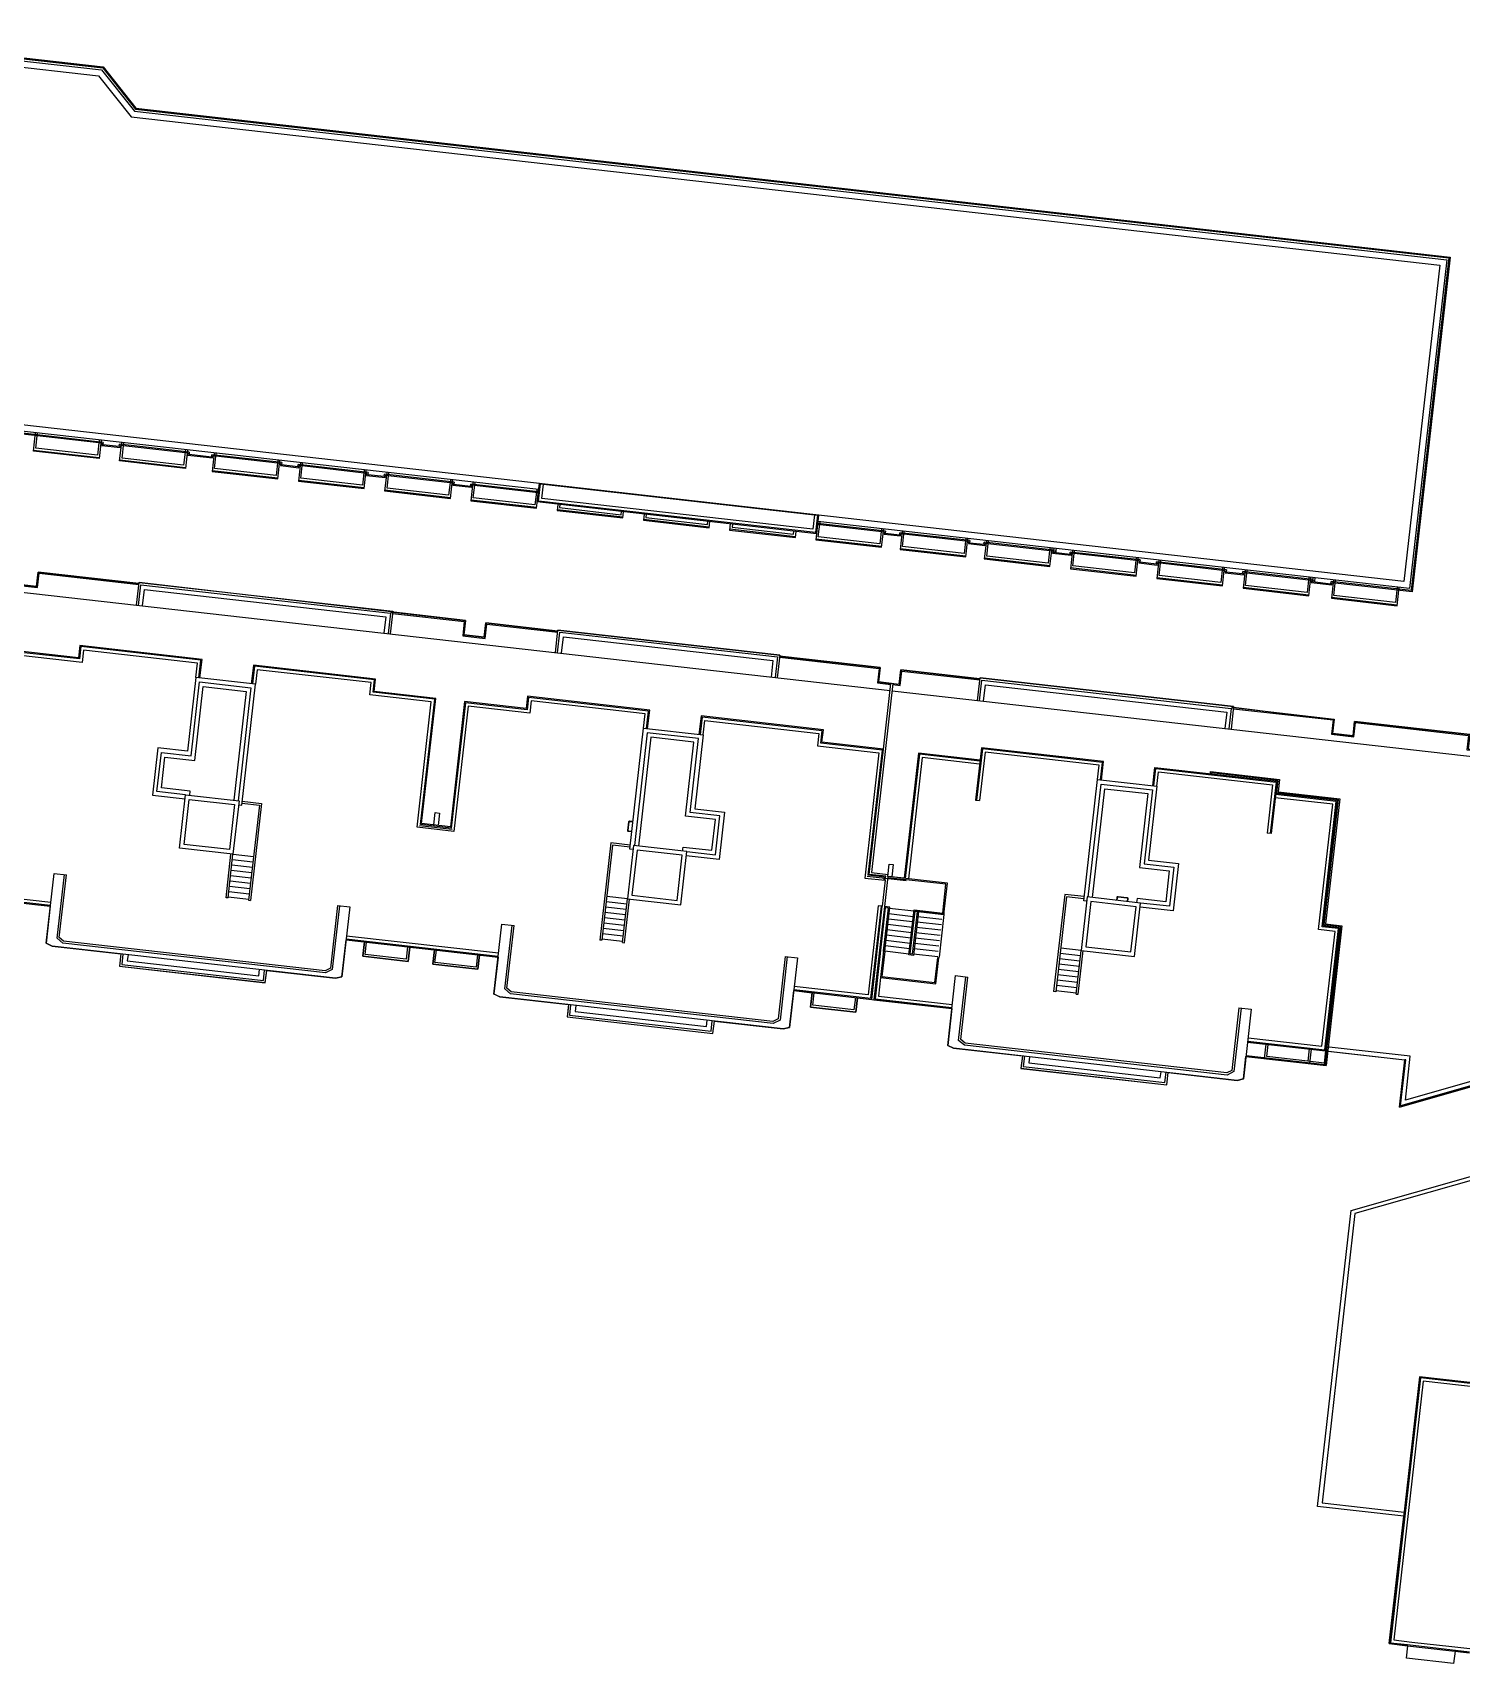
# Model space of a CAD drawing. Extents: x -59851 to 653804, y -249523 to 437614.
# Drawn here: x 23402 to 25476, y 216399 to 218766 of the extents above; entities that cross this region are included whole.
import ezdxf

# ---------------------------------------------------------------- set-up
doc = ezdxf.new("R2010")
doc.units = 0
doc.header["$LTSCALE"] = 1000
doc.header["$MEASUREMENT"] = 0
doc.layers.add('2015G34小桃园地块总图20160503$0$A-Stair', color=142, linetype='Continuous')
doc.layers.add('2015G34小桃园地块总图20160503$0$WINDOW', color=4, linetype='Continuous')

# ---------------------------------------------------------------- blocks, each defined once
blk = doc.blocks.new('2015G34小桃园地块总图20160503$0$水管')
at = {"layer": '2015G34小桃园地块总图20160503$0$WINDOW'}
for p, q in [((150040, -73150), (149869, -73150)), ((150040, -73250), (149869, -73250))]:
    blk.add_line(p, q, dxfattribs=at)
blk.add_circle((150040, -73200), 50, dxfattribs=at)
blk = doc.blocks.new('2015G34小桃园地块总图20160503$0$检修梯')
at = {"layer": '2015G34小桃园地块总图20160503$0$A-Stair'}
for points in [[(255862, 119867), (255862, 120017, -0.414214), (255912, 120067), (256332, 120067, -0.414214), (256382, 120017), (256382, 119867)], [(255882, 119867), (255882, 120017, -0.414214), (255912, 120047), (256332, 120047, -0.414214), (256362, 120017), (256362, 119867)]]:
    blk.add_lwpolyline(points, format="xyb", dxfattribs=at)

msp = doc.modelspace()

# ---------------------------------------------------------------- linework, layer by layer
at = {"extrusion": (8.13991e-08, 1.49611e-06, 1)}
for p, q in [((23403.5, 218159.9, -4.9), (23498.9, 218149.1, -4.9)), ((23528.7, 218145.7, -4.9), (23624.1, 218134.9, -4.9)), ((23662.9, 218130.5, -4.9), (23758.3, 218119.7, -4.9)), ((23788.1, 218116.3, -4.9), (23883.5, 218105.5, -4.9)), ((23913.3, 218102.1, -4.9), (24008.7, 218091.3, -4.9)), ((24038.5, 218087.9, -4.9), (24133.9, 218077.1, -4.9)), ((24136.3, 218085.9, -4.9), (24134.7, 218084.6, -4.9)), ((24163.7, 218073.7, -4.9), (24259.1, 218062.9, -4.9)), ((24288.9, 218059.6, -4.9), (24384.3, 218048.7, -4.9)), ((24414.1, 218045.4, -4.9), (24509.5, 218034.5, -4.9)), ((24538.7, 218040.3, -4.9), (24540, 218038.6, -4.9)), ((24539.2, 218031.2, -4.9), (24634.6, 218020.3, -4.9)), ((24661.4, 218017.3, -4.9), (24756.8, 218006.5, -4.9)), ((24783.7, 218003.4, -4.9), (24879.1, 217992.6, -4.9)), ((24908.9, 217989.3, -4.9), (25004.3, 217978.4, -4.9)), ((25034.1, 217975.1, -4.9), (25129.4, 217964.2, -4.9)), ((25159.3, 217960.9, -4.9), (25254.6, 217950, -4.9)), ((25287.4, 217946.3, -4.9), (25382.8, 217935.5, -4.9))]:
    msp.add_line(p, q, dxfattribs=at)
at = {"extrusion": (0.000166397, 0.001468, 0.999999)}
for p, q in [((23921.4, 217923.3, -0.9), (23924.8, 217925.9, -0.9)), ((24637.3, 217725.9, -0.7), (24648.1, 217821.3, -0.9)), ((25142.1, 217784.9, -0.9), (25145.4, 217787.5, -0.9)), ((24770.8, 217651.9, -0.7), (24776.7, 217651.2, -0.7)), ((23963.5, 217615.1, -0.5), (24011.2, 217609.7, -0.5)), ((25200, 217603.2, -0.7), (25194.1, 217603.9, -0.7)), ((23682.9, 217510.2, -0.3), (23690.1, 217573.6, -0.4)), ((23685.9, 217509.8, -0.3), (23693, 217573.2, -0.4)), ((23691.3, 217557.8, -0.3), (23721.1, 217554.4, -0.3)), ((23692.2, 217565.6, -0.4), (23722, 217562.2, -0.4)), ((23693.1, 217573.3, -0.4), (23722.9, 217569.9, -0.4)), ((23688.7, 217534.6, -0.3), (23718.5, 217531.2, -0.3)), ((23689.5, 217542.3, -0.3), (23719.3, 217538.9, -0.3)), ((23690.4, 217550.1, -0.3), (23720.2, 217546.7, -0.3)), ((24613.3, 217541.4, -0.5), (24670, 217535, -0.5)), ((24639.8, 217535.4, -0.5), (24635.5, 217497.8, -0.4)), ((24643.5, 217541, -0.5), (24638.5, 217497.5, -0.4)), ((23685.9, 217509.8, -0.3), (23682.9, 217510.2, -0.3)), ((23686, 217511.3, -0.3), (23715.8, 217507.9, -0.3)), ((23686.9, 217519.1, -0.3), (23716.7, 217515.7, -0.3)), ((23687.8, 217526.8, -0.3), (23717.6, 217523.4, -0.3)), ((24265.4, 217508.4, -0.4), (24235.6, 217511.8, -0.4)), ((23715.7, 217506.4, -0.3), (23718.6, 217506.1, -0.3)), ((24262.8, 217485.2, -0.3), (24232.9, 217488.5, -0.3)), ((24263.6, 217492.9, -0.3), (24233.8, 217496.3, -0.3)), ((24264.5, 217500.7, -0.4), (24234.7, 217504, -0.4)), ((24258.2, 217444.9, -0.3), (24265.4, 217508.3, -0.4)), ((24261.2, 217444.6, -0.3), (24268.4, 217508.1, -0.4)), ((24637.3, 217433, -0.3), (24644.3, 217495, -0.4)), ((24645.2, 217487.1, -0.4), (24680.4, 217483.1, -0.4)), ((24646.1, 217494.8, -0.4), (24681.3, 217490.9, -0.4)), ((24674, 217427.1, -0.3), (24681.5, 217492.6, -0.4)), ((24676, 217428.6, -0.3), (24683.1, 217490.6, -0.4)), ((24676, 217428.6, -0.3), (24683.1, 217490.6, -0.4)), ((24686, 217490.3, -0.4), (24679, 217428.3, -0.3)), ((24686, 217490.3, -0.4), (24679, 217428.3, -0.3)), ((24687.8, 217490.1, -0.4), (24680.6, 217426.3, -0.3)), ((24686, 217490.3, -0.4), (24683.1, 217490.6, -0.4)), ((24687.8, 217490.1, -0.4), (24686, 217490.3, -0.4)), ((24723, 217486.1, -0.4), (24686, 217490.3, -0.4)), ((24724.8, 217485.9, -0.4), (24717.8, 217423.9, -0.3)), ((24724.8, 217485.9, -0.4), (24723, 217486.1, -0.4)), ((24725, 217487.7, -0.4), (24724.8, 217485.9, -0.4)), ((24260.1, 217461.9, -0.3), (24230.3, 217465.3, -0.3)), ((24261, 217469.7, -0.3), (24231.2, 217473, -0.3)), ((24261.9, 217477.4, -0.3), (24232.1, 217480.8, -0.3)), ((24642.6, 217463.8, -0.4), (24677.7, 217459.8, -0.4)), ((24643.5, 217471.6, -0.4), (24678.6, 217467.6, -0.4)), ((24644.3, 217479.3, -0.4), (24679.5, 217475.4, -0.4)), ((24720.4, 217462.9, -0.4), (24685.2, 217466.9, -0.4)), ((24721.2, 217470.6, -0.4), (24686.1, 217474.6, -0.4)), ((24722.1, 217478.4, -0.4), (24686.9, 217482.4, -0.4)), ((24228.4, 217448.3, -0.3), (24225.4, 217448.6, -0.3)), ((24258.4, 217446.4, -0.3), (24228.5, 217449.8, -0.3)), ((24259.2, 217454.2, -0.3), (24229.4, 217457.5, -0.3)), ((24258.2, 217444.9, -0.3), (24261.2, 217444.6, -0.3)), ((24639.9, 217440.6, -0.3), (24675.1, 217436.6, -0.3)), ((24640.8, 217448.3, -0.3), (24676, 217444.3, -0.3)), ((24641.7, 217456.1, -0.3), (24676.9, 217452.1, -0.3)), ((24717.7, 217439.6, -0.3), (24682.6, 217443.6, -0.3)), ((24718.6, 217447.4, -0.3), (24683.4, 217451.4, -0.3)), ((24719.5, 217455.1, -0.4), (24684.3, 217459.1, -0.4)), ((24637.3, 217433, -0.3), (24632.9, 217394.3, -0.3)), ((24639, 217431.9, -0.3), (24637.2, 217432.1, -0.3)), ((24639.1, 217432.8, -0.3), (24674.2, 217428.8, -0.3)), ((24680.6, 217426.3, -0.3), (24674, 217427.1, -0.3)), ((24679, 217428.3, -0.3), (24676, 217428.6, -0.3)), ((24716, 217424.1, -0.3), (24680.8, 217428.1, -0.3)), ((24716.8, 217431.9, -0.3), (24681.7, 217435.9, -0.3)), ((24713.4, 217385.2, -0.3), (24717.7, 217423, -0.3)), ((24717.7, 217423, -0.3), (24717.8, 217423.9, -0.3)), ((24922.4, 217418.2, -0.3), (24892.6, 217421.6, -0.3)), ((24923.3, 217426, -0.4), (24893.5, 217429.3, -0.4)), ((24924.2, 217433.7, -0.4), (24894.4, 217437.1, -0.4)), ((24917, 217370.2, -0.3), (24924.2, 217433.7, -0.4)), ((24920, 217369.9, -0.3), (24927.2, 217433.4, -0.4)), ((24632.9, 217394.3, -0.3), (24713.4, 217385.2, -0.3)), ((24919.8, 217395, -0.3), (24890, 217398.3, -0.3)), ((24920.7, 217402.7, -0.3), (24890.9, 217406.1, -0.3)), ((24921.5, 217410.5, -0.3), (24891.7, 217413.8, -0.3)), ((24917.1, 217371.7, -0.3), (24887.3, 217375.1, -0.3)), ((24918, 217379.5, -0.3), (24888.2, 217382.8, -0.3)), ((24918.9, 217387.2, -0.3), (24889.1, 217390.6, -0.3)), ((24917, 217370.2, -0.3), (24920, 217369.9, -0.3)), ((25277, 217269.9, -0.2), (25279.6, 217266.6, -0.2))]:
    msp.add_line(p, q, dxfattribs=at)
at = {"extrusion": (8.13991e-08, 1.49611e-06, 1), "elevation": -4.6}
for points in [[(23063.1, 218752.6), (23064.6, 218766), (23504.6, 218716.1), (23552.2, 218656.3), (25459.6, 218440.1), (25404.5, 217954.2), (25288.3, 217967.4)], [(23064.5, 218764.5), (23503.9, 218714.7), (23551.4, 218654.9), (25458, 218438.8), (25403.2, 217955.9), (25287, 217969)], [(23063.1, 218752.6), (23497.6, 218703.3), (23545.1, 218643.6), (25444.7, 218428.2), (25392.6, 217969.1), (23339.1, 218202), (23048.4, 218567), (23042.2, 218567.7)], [(23064.1, 218761.5), (23502.3, 218711.8), (23549.9, 218652.1), (25454.7, 218436.1), (25400.5, 217959.2), (24542.1, 218056.5)], [(23502.7, 218169.8), (23332, 218189.2), (23041.3, 218554.3), (23040.6, 218554.3)], [(23504.4, 218171.1), (23332.8, 218190.6), (23042.1, 218555.7), (23040.8, 218555.8)], [(24136.7, 218102.5), (23334.4, 218193.4), (23043.7, 218558.5), (23041.2, 218558.8)], [(23501.7, 218174.5), (23498.7, 218147.6), (23403.3, 218158.4), (23406.4, 218185.3)], [(23498.8, 218174.8), (23496.2, 218152.4), (23406.8, 218162.6), (23409.3, 218184.9)], [(23502.7, 218169.8), (23502.4, 218166.8), (23529.2, 218163.8), (23529.6, 218166.8)], [(23504.4, 218171.1), (23504, 218168.2), (23527.9, 218165.5), (23528.2, 218168.4)], [(23629.6, 218156.9), (23528.2, 218168.4)], [(23626.9, 218160.3), (23623.9, 218133.4), (23528.5, 218144.3), (23531.5, 218171.1)], [(23627.9, 218155.6), (23529.6, 218166.8)], [(23624, 218160.6), (23621.4, 218138.2), (23532, 218148.4), (23534.5, 218170.7)], [(23627.9, 218155.6), (23627.6, 218152.7), (23663.4, 218148.6), (23663.8, 218151.6)], [(23629.6, 218156.9), (23629.2, 218154), (23662.1, 218150.2), (23662.4, 218153.2)], [(23763.8, 218141.7), (23662.4, 218153.2)], [(23665.7, 218155.9), (23662.7, 218129), (23758.1, 218118.2), (23761.1, 218145)], [(23762.1, 218140.4), (23663.8, 218151.6)], [(23758.2, 218145.4), (23755.6, 218123), (23666.2, 218133.2), (23668.7, 218155.5)], [(23762.1, 218140.4), (23761.8, 218137.4), (23788.6, 218134.4), (23788.9, 218137.4)], [(23763.8, 218141.7), (23763.4, 218138.8), (23787.3, 218136.1), (23787.6, 218139)], [(23889, 218127.5), (23787.6, 218139)], [(23790.9, 218141.7), (23787.9, 218114.8), (23883.3, 218104), (23886.3, 218130.9)], [(23887.3, 218126.2), (23788.9, 218137.4)], [(23883.4, 218131.2), (23880.8, 218108.8), (23791.4, 218119), (23793.9, 218141.3)], [(23887.3, 218126.2), (23887, 218123.2), (23913.8, 218120.2), (23914.1, 218123.2)], [(23889, 218127.5), (23888.6, 218124.6), (23912.5, 218121.9), (23912.8, 218124.8)], [(24014.2, 218113.3), (23912.8, 218124.8)], [(23916.1, 218127.5), (23913.1, 218100.6), (24008.5, 218089.8), (24011.5, 218116.7)], [(24008.6, 218117), (24006, 218094.6), (23916.6, 218104.8), (23919.1, 218127.1)], [(24012.5, 218112), (23914.1, 218123.2)], [(24012.5, 218112), (24012.2, 218109), (24039, 218106), (24039.3, 218109)], [(24014.2, 218113.3), (24013.8, 218110.4), (24037.7, 218107.7), (24038, 218110.6)], [(24136.4, 218099.5), (24038, 218110.6)], [(24041.3, 218113.3), (24038.3, 218086.5), (24133.7, 218075.6), (24136.7, 218102.5)], [(24136.2, 218098), (24039.3, 218109)], [(24133.8, 218102.8), (24131.2, 218080.4), (24041.8, 218090.6), (24044.3, 218112.9)], [(24164.5, 218081.2), (24163.5, 218072.3), (24258.9, 218061.4), (24259.9, 218070.4)], [(24167.5, 218080.9), (24167, 218076.4), (24256.4, 218066.2), (24256.9, 218070.7)], [(24289.7, 218067), (24288.7, 218058.1), (24384.1, 218047.2), (24385.1, 218056.2)], [(24292.7, 218066.7), (24292.2, 218062.2), (24381.6, 218052.1), (24382.1, 218056.5)], [(24542.1, 218056.5), (24539.1, 218029.7), (24634.5, 218018.9), (24637.5, 218045.7)], [(24640.1, 218042.4), (24541.7, 218053.5)], [(24634.5, 218046), (24632, 218023.7), (24542.6, 218033.8), (24545.1, 218056.2)], [(24414.9, 218052.8), (24413.9, 218043.9), (24509.3, 218033), (24510.3, 218042)], [(24417.9, 218052.5), (24417.4, 218048), (24506.8, 218037.9), (24507.3, 218042.3)], [(24638.5, 218041), (24541.6, 218052)], [(24638.5, 218041), (24638.1, 218038.1), (24662, 218035.4), (24662.3, 218038.3)], [(24640.1, 218042.4), (24639.8, 218039.4), (24660.7, 218037), (24661, 218040)], [(24762.4, 218028.5), (24661, 218040)], [(24664.3, 218042.6), (24661.3, 218015.8), (24756.7, 218005), (24759.7, 218031.8)], [(24760.7, 218027.2), (24662.3, 218038.3)], [(24756.7, 218032.2), (24754.2, 218009.8), (24664.8, 218019.9), (24667.3, 218042.3)], [(24760.7, 218027.2), (24760.4, 218024.2), (24784.2, 218021.5), (24784.5, 218024.5)], [(24762.4, 218028.5), (24762, 218025.5), (24782.9, 218023.2), (24783.2, 218026.1)], [(24884.6, 218014.7), (24783.2, 218026.1)], [(24786.5, 218028.8), (24783.5, 218002), (24878.9, 217991.1), (24881.9, 218018)], [(24882.9, 218013.3), (24784.5, 218024.5)], [(24878.9, 218018.3), (24876.4, 217996), (24787, 218006.1), (24789.5, 218028.4)], [(24882.9, 218013.3), (24882.6, 218010.4), (24909.4, 218007.3), (24909.7, 218010.3)], [(24884.6, 218014.7), (24884.2, 218011.7), (24908.1, 218009), (24908.4, 218011.9)], [(25009.8, 218000.5), (24908.4, 218012)], [(24911.7, 218014.6), (24908.7, 217987.8), (25004.1, 217976.9), (25007.1, 218003.8)], [(25008.1, 217999.1), (24909.7, 218010.3)], [(25004.1, 218004.1), (25001.6, 217981.8), (24912.2, 217991.9), (24914.7, 218014.3)], [(25008.1, 217999.1), (25007.8, 217996.2), (25034.6, 217993.1), (25034.9, 217996.1)], [(25009.8, 218000.5), (25009.4, 217997.5), (25033.3, 217994.8), (25033.6, 217997.8)], [(25135, 217986.3), (25033.6, 217997.8)], [(25036.9, 218000.4), (25033.9, 217973.6), (25129.3, 217962.8), (25132.3, 217989.6)], [(25133.3, 217984.9), (25034.9, 217996.1)], [(25129.3, 217989.9), (25126.8, 217967.6), (25037.4, 217977.7), (25039.9, 218000.1)], [(25133.3, 217984.9), (25133, 217982), (25159.8, 217978.9), (25160.1, 217981.9)], [(25135, 217986.3), (25134.6, 217983.3), (25158.5, 217980.6), (25158.8, 217983.6)], [(25260.2, 217972.1), (25158.8, 217983.6)], [(25162.1, 217986.2), (25159.1, 217959.4), (25254.5, 217948.6), (25257.5, 217975.4)], [(25254.5, 217975.7), (25252, 217953.4), (25162.6, 217963.5), (25165.1, 217985.9)], [(25258.5, 217970.7), (25160.1, 217981.9)], [(25258.5, 217970.7), (25258.2, 217967.8), (25288, 217964.4), (25288.3, 217967.4)], [(25260.2, 217972.1), (25259.8, 217969.1), (25286.7, 217966), (25287, 217969)], [(25290.3, 217971.7), (25287.3, 217944.8), (25382.7, 217934), (25385.7, 217960.9)], [(25382.7, 217961.2), (25380.2, 217938.8), (25290.8, 217949), (25293.3, 217971.3)]]:
    msp.add_lwpolyline(points, dxfattribs=at)
for points in [[(24137.7, 218111.4), (24543.1, 218065.4), (24540, 218038.6), (24134.7, 218084.6)], [(24139.2, 218111.2), (24541.6, 218065.6), (24538.7, 218040.3), (24136.3, 218085.9)], [(24143.7, 218110.7), (24537.1, 218066.1), (24534.8, 218045.3), (24141.3, 218089.9)]]:
    msp.add_lwpolyline(points, close=True, dxfattribs=at)
at = {"extrusion": (0.000166397, 0.001468, 0.999999), "elevation": 322.9}
for points in [[(23314.4, 217508.8), (23184.7, 217523.5), (23219.1, 217826.7), (23237.6, 217847.1), (23222.1, 217861.2), (23308.7, 217956.8), (23324.2, 217942.7), (23347.6, 217968.5), (23408, 217961.7), (23410.4, 217982.5), (23556.4, 217966)], [(23314.6, 217510.3), (23186.4, 217524.8), (23220.5, 217826), (23239.8, 217847.2), (23224.2, 217861.3), (23308.8, 217954.7), (23324.3, 217940.6), (23348.1, 217966.9), (23409.3, 217960), (23411.7, 217980.9), (23556.3, 217964.5), (23556.3, 217964.5)], [(23552.9, 217934.7), (23556.6, 217967.4), (23924.8, 217925.7), (23921, 217892.9)], [(23555.9, 217934.3), (23559.3, 217964.1), (23921.4, 217923.1), (23918.1, 217893.3)], [(23315.2, 217516.3), (23193, 217530.1), (23225.7, 217818.3), (23351.7, 217957.5), (24646.9, 217810.6)], [(23561.8, 217933.6), (23564.5, 217957.5), (23914.8, 217917.8), (23912.1, 217893.9)], [(23924.4, 217922.7), (23924.4, 217922.7), (24028.7, 217910.9), (24026.4, 217890), (24059.2, 217886.3), (24061.5, 217907.2), (24164.4, 217895.5), (24164.4, 217895.5)], [(23924.6, 217924.2), (24030.4, 217912.2), (24028, 217891.4), (24057.8, 217888), (24060.2, 217908.8), (24164.5, 217897)], [(24161, 217865.7), (24164.7, 217898.5), (24486.7, 217862), (24482.9, 217829.2)], [(24164, 217865.4), (24167.4, 217895.2), (24483.3, 217859.4), (24480, 217829.5)], [(24169.9, 217864.7), (24172.6, 217888.5), (24476.7, 217854.1), (24474, 217830.2)], [(23645.1, 217829.1), (23648.1, 217855.9), (23470.8, 217876), (23468.7, 217858.1), (23379.3, 217868.3), (23358.7, 217686.5), (23334.9, 217689.2), (23314.6, 217510.3), (23427.8, 217497.5), (23427.8, 217497.5)], [(23643.6, 217829.3), (23646.5, 217854.6), (23472.1, 217874.4), (23470.1, 217856.5), (23380.6, 217866.6), (23360, 217684.8), (23336.2, 217687.5), (23316.2, 217511.6), (23428, 217498.9)], [(23639.1, 217829.8), (23641.5, 217850.6), (23476.1, 217869.4), (23474, 217851.5), (23384.6, 217861.6), (23364, 217679.8), (23340.1, 217682.5), (23321.2, 217515.6), (23428.5, 217503.4)], [(24294.9, 217755.4), (24298, 217782.2), (24120.6, 217802.4), (24118.6, 217784.5), (24029.2, 217794.6), (24008.5, 217612.8), (23966.8, 217617.5), (23987.4, 217799.3), (23898, 217809.5), (23900, 217827.4), (23722.7, 217847.5), (23719.6, 217820.6)], [(24293.4, 217755.6), (24296.3, 217780.9), (24121.9, 217800.7), (24119.9, 217782.8), (24030.5, 217792.9), (24009.9, 217611.1), (23965.1, 217616.2), (23985.8, 217798), (23896.3, 217808.2), (23898.4, 217826), (23724, 217845.8), (23721.1, 217820.5)], [(24289, 217756.1), (24291.3, 217777), (24125.9, 217795.7), (24123.9, 217777.8), (24034.4, 217788), (24013.8, 217606.1), (23960.2, 217612.2), (23980.8, 217794.1), (23891.4, 217804.2), (23893.4, 217822.1), (23727.9, 217840.8), (23725.6, 217820)], [(24486.3, 217859), (24486.3, 217859), (24630.9, 217842.6), (24628.5, 217821.8), (24647.9, 217819.6)], [(24486.5, 217860.5), (24632.5, 217843.9), (24630.2, 217823.1), (24648.1, 217821.1)], [(24651, 217820.7), (24660, 217819.7), (24662.4, 217840.6), (24777.1, 217827.6)], [(23701.2, 217644.6), (23705.6, 217644.1), (23725.6, 217820), (23639.1, 217829.8), (23627, 217722.5), (23583.7, 217727.4), (23576, 217658.8), (23623.7, 217653.4)], [(23624.3, 217659.3), (23582.6, 217664.1), (23589, 217720.7), (23632.2, 217715.8), (23644.4, 217823.1), (23718.9, 217814.7), (23700.3, 217650.7)], [(23630.3, 217658.7), (23631, 217664.6), (23589.2, 217669.4), (23594.3, 217714.1), (23637.5, 217709.2), (23649.7, 217816.5), (23712.3, 217809.4), (23694.4, 217651.4)], [(24651, 217820.7), (24620, 217546.5), (24643.8, 217543.8), (24643.8, 217543.8)], [(24650.9, 217819.2), (24661.3, 217818), (24661.3, 217818), (24663.7, 217838.9), (24777, 217826.1)], [(24773.6, 217796.3), (24777.3, 217829), (25145.4, 217787.3), (25141.7, 217754.5)], [(24776.6, 217795.9), (24779.9, 217825.7), (25142.1, 217784.7), (25138.7, 217754.9)], [(24782.5, 217795.2), (24785.2, 217819.1), (25135.5, 217779.4), (25132.8, 217755.5)], [(24649.9, 217810.3), (25509.2, 217712.8), (25631.4, 217283.6), (25394.7, 217216.2), (25401.9, 217279.7), (25279.7, 217293.5)], [(24639.8, 217535.2), (24640.5, 217541.1), (24616.6, 217543.8), (24637.3, 217725.7), (24547.8, 217735.8), (24549.9, 217753.7), (24372.5, 217773.8), (24369.4, 217747)], [(24638.3, 217535.3), (24638.8, 217539.8), (24615, 217542.5), (24635.6, 217724.3), (24546.2, 217734.5), (24548.2, 217752.4), (24373.8, 217772.1), (24370.9, 217746.8)], [(25145.1, 217784.3), (25289.7, 217767.9), (25287.3, 217747.1), (25320.1, 217743.4), (25322.5, 217764.2), (25486.4, 217745.6), (25484, 217724.8), (25516.2, 217721.1), (25524.3, 217692.9), (25544.5, 217698.6), (25597.5, 217512.5), (25577.3, 217506.8), (25586.3, 217475), (25606.5, 217480.8), (25652.9, 217317.7), (25632.7, 217312), (25641.7, 217280.3), (25387.7, 217208), (25395.2, 217274.4), (25393.8, 217274.6)], [(25145.3, 217785.8), (25291.3, 217769.3), (25289, 217748.4), (25318.8, 217745), (25321.1, 217765.9), (25488.1, 217746.9), (25485.7, 217726.1), (25517.4, 217722.5), (25525.3, 217694.7), (25545.5, 217700.5), (25599.3, 217511.5), (25579.1, 217505.7), (25587.3, 217476.9), (25607.5, 217482.6), (25654.8, 217316.7), (25634.6, 217311), (25643.6, 217279.2), (25386, 217205.9), (25393.8, 217274.6)], [(24273.5, 217579.7), (24269, 217580.2), (24289, 217756.1), (24375.4, 217746.3), (24363.2, 217639), (24406.5, 217634.1), (24398.7, 217565.5), (24351, 217570.9)], [(24351.7, 217576.9), (24393.4, 217572.1), (24399.8, 217628.8), (24356.6, 217633.7), (24368.8, 217741), (24294.2, 217749.4), (24275.7, 217585.5)], [(24375.4, 217746.3), (24377.8, 217767.2), (24543.2, 217748.4), (24541.2, 217730.5), (24630.6, 217720.4), (24610, 217538.5), (24639.8, 217535.2)], [(24345.7, 217577.6), (24346.4, 217583.5), (24388.1, 217578.8), (24393.2, 217623.5), (24350, 217628.4), (24362.1, 217735.7), (24299.5, 217742.8), (24281.6, 217584.8)], [(24953.7, 217680.7), (24956.8, 217707.6), (24779.4, 217727.7), (24770.8, 217651.6)], [(24952.2, 217680.9), (24955.1, 217706.2), (24780.7, 217726), (24772.3, 217651.5)], [(24777.4, 217709.8), (24687.9, 217719.9), (24667.3, 217538.1), (24643.5, 217540.8)], [(24777.2, 217708.3), (24689.3, 217718.3), (24668.8, 217537.9)], [(24776.7, 217703.8), (24693.2, 217713.3), (24673.3, 217537.4)], [(24947.8, 217681.4), (24950.1, 217702.3), (24784.7, 217721), (24776.7, 217651)], [(25028.2, 217672.3), (25031.3, 217699.1), (25208.6, 217679), (25200, 217603)], [(24932.3, 217505), (24927.8, 217505.5), (24947.7, 217681.4), (25034.2, 217671.6), (25022, 217564.3), (25065.3, 217559.4), (25057.5, 217490.8), (25009.8, 217496.2)], [(24934.4, 217510.8), (24953, 217674.8), (25027.6, 217666.3), (25015.4, 217559), (25058.6, 217554.1), (25052.2, 217497.5), (25010.5, 217502.2)], [(25029.7, 217672.1), (25032.6, 217697.4), (25207, 217677.7), (25198.5, 217603.1)], [(25034.2, 217671.6), (25036.6, 217692.5), (25202, 217673.7), (25194.1, 217603.7)], [(25111.8, 217690), (25112.1, 217693), (25211.9, 217681.6), (25209.9, 217663.8), (25299.4, 217653.6), (25278.7, 217471.8), (25302.6, 217469.1), (25279.6, 217266.4), (25163.4, 217279.6)], [(25163.5, 217281), (25278.3, 217268), (25300.9, 217467.8), (25277.1, 217470.5), (25297.7, 217652.3), (25208.3, 217662.4), (25210.3, 217680.3), (25113.4, 217691.3), (25113.3, 217689.8)], [(23701.8, 217650.6), (23693, 217573.1), (23615.5, 217581.9), (23624.3, 217659.3), (23701.8, 217650.6)], [(23695.2, 217645.3), (23687.8, 217579.7), (23622.2, 217587.1), (23629.6, 217652.7), (23695.2, 217645.3)], [(24940.4, 217510.1), (24958.3, 217668.1), (25020.9, 217661), (25008.7, 217553.7), (25052, 217548.8), (25046.9, 217504.1), (25005.2, 217508.8), (25004.5, 217502.9)], [(25165.7, 217300.4), (25279, 217287.6), (25299.3, 217466.4), (25275.4, 217469.1), (25296, 217651), (25206.6, 217661.1)], [(25165.9, 217301.9), (25277.7, 217289.2), (25297.6, 217465.1), (25273.8, 217467.8), (25294.4, 217649.6), (25206.4, 217659.6)], [(25166.4, 217306.4), (25273.7, 217294.2), (25292.6, 217461.1), (25268.8, 217463.8), (25289.4, 217645.7), (25205.9, 217655.1)], [(23706, 217647.1), (23731.3, 217644.2), (23715.7, 217506.2)], [(23706.3, 217650.1), (23734.6, 217646.9), (23718.6, 217505.9)], [(23984.7, 217615.5), (23986.7, 217633.4), (23992.7, 217632.7), (23990.7, 217614.8)], [(24269.7, 217586.2), (24241.4, 217589.4), (24225.4, 217448.4)], [(24269.4, 217583.2), (24244, 217586.1), (24228.4, 217448.1)], [(24274.2, 217585.7), (24265.4, 217508.2), (24342.9, 217499.4), (24351.7, 217576.9), (24274.2, 217585.7)], [(24279.5, 217579), (24272, 217513.5), (24337.6, 217506), (24345, 217571.6), (24279.5, 217579)], [(24643.5, 217540.8), (24645.5, 217558.7), (24651.5, 217558), (24649.5, 217540.1)], [(23844.6, 217498.5), (23862.5, 217496.5), (23851, 217395.1), (23841.7, 217393.2), (23430.4, 217439.8), (23421.8, 217443.8), (23433.3, 217545.2)], [(23433.3, 217545.2), (23451.1, 217543.1)], [(23847.6, 217498.2), (23837.1, 217405.8), (23827.5, 217400.8), (23445.9, 217444.1), (23437.7, 217451.1), (23448.2, 217543.5)], [(23844.6, 217498.5), (23834.3, 217407.7), (23826.9, 217403.9), (23447.2, 217447), (23440.8, 217452.3), (23451.1, 217543.1)], [(24681.5, 217492.4), (24723.2, 217487.7), (24727.9, 217529.4), (24643.3, 217539)], [(24683.1, 217490.4), (24724.8, 217485.7), (24729.9, 217531), (24643.5, 217540.8)], [(24928.5, 217511.5), (24900.2, 217514.7), (24884.2, 217373.7)], [(24928.2, 217508.5), (24902.8, 217511.4), (24887.2, 217373.4), (24884.2, 217373.7)], [(24506.9, 217375.1), (24620.2, 217362.3), (24635.5, 217497.6)], [(24507.1, 217376.6), (24618.9, 217363.9), (24634.1, 217497.8)], [(24629.6, 217498.3), (24614.9, 217368.9), (24507.6, 217381.1)], [(24638.5, 217497.3), (24623.2, 217361.9), (24736.5, 217349.1)], [(24639.8, 217495.3), (24624.9, 217363.3), (24736.6, 217350.6)], [(24635.5, 217497.6), (24629.6, 217498.3)], [(24635.5, 217497.6), (24629.6, 217498.3)], [(24637.2, 217431.9), (24644.3, 217494.8), (24638.3, 217495.5)], [(24639, 217431.7), (24646.3, 217496.4), (24638.5, 217497.3)], [(24494.5, 217424.8), (24512.3, 217422.8), (24500.8, 217321.5), (24491.6, 217319.5), (24080.2, 217366.1), (24071.6, 217370.1), (24083.1, 217471.5)], [(24083.1, 217471.5), (24101, 217469.4)], [(24497.4, 217424.5), (24487, 217332.1), (24477.3, 217327.1), (24095.8, 217370.4), (24087.5, 217377.4), (24098, 217469.8)], [(24494.5, 217424.8), (24484.2, 217334), (24476.8, 217330.2), (24097, 217373.3), (24090.7, 217378.6), (24101, 217469.4)], [(23857.1, 217448.8), (23857.1, 217448.8), (23857.1, 217448.8), (24077.7, 217423.8)], [(23857.3, 217450.3), (24077.9, 217425.3)], [(23857.8, 217454.8), (24078.4, 217429.7)], [(23949.5, 217438.3), (23947.1, 217417.5), (23881.6, 217424.9), (23883.9, 217445.8)], [(23946.5, 217438.7), (23944.5, 217420.8), (23884.9, 217427.5), (23886.9, 217445.4)], [(23530.2, 217428.5), (23528.2, 217410.6), (23739.8, 217386.6), (23741.9, 217404.5)], [(23533.2, 217428.1), (23531.5, 217413.2), (23737.2, 217389.9), (23738.9, 217404.8)], [(23540.7, 217427.3), (23539.6, 217418.4), (23730.4, 217396.7), (23731.4, 217405.7)], [(24050.8, 217426.8), (24048.5, 217406), (23982.9, 217413.4), (23985.3, 217434.3)], [(24047.9, 217427.2), (24045.8, 217409.3), (23986.2, 217416), (23988.3, 217433.9)], [(24639, 217431.7), (24634.9, 217395.6), (24711.8, 217386.9), (24715.9, 217423)], [(24632.9, 217394), (24629.8, 217367.2), (24737.1, 217355)], [(25153.2, 217350.1), (25171.1, 217348.1), (25159.6, 217246.8), (25150.4, 217244.8), (24739, 217291.4), (24730.4, 217295.4), (24741.9, 217396.8)], [(24741.9, 217396.8), (24759.8, 217394.8)], [(25156.2, 217349.8), (25145.7, 217257.4), (25136.1, 217252.4), (24754.6, 217295.7), (24746.3, 217302.7), (24756.8, 217395.1)], [(25153.2, 217350.1), (25142.9, 217259.3), (25135.6, 217255.5), (24755.8, 217298.6), (24749.5, 217303.9), (24759.8, 217394.8)], [(24599.3, 217364.6), (24597, 217343.8), (24531.4, 217351.2), (24533.8, 217372.1)], [(24596.4, 217365), (24594.3, 217347.1), (24534.7, 217353.9), (24536.7, 217371.7)], [(24180.1, 217354.8), (24178, 217336.9), (24389.7, 217312.9), (24391.7, 217330.8)], [(24183, 217354.5), (24181.4, 217339.6), (24387, 217316.2), (24388.7, 217331.1)], [(24190.5, 217353.6), (24189.5, 217344.7), (24380.3, 217323.1), (24381.3, 217332)], [(25258.1, 217289.9), (25255.8, 217269.1), (25190.2, 217276.5), (25192.5, 217297.4)], [(25255.1, 217290.3), (25253.1, 217272.4), (25193.5, 217279.2), (25195.5, 217297)], [(24838.8, 217280.1), (24836.8, 217262.2), (25048.5, 217238.2), (25050.5, 217256.1)], [(24841.8, 217279.8), (24840.1, 217264.9), (25045.8, 217241.6), (25047.5, 217256.5)], [(24849.3, 217278.9), (24848.3, 217270), (25039, 217248.4), (25040.1, 217257.3)], [(25279, 217287.6), (25277, 217269.7), (25253.1, 217272.4)], [(25279, 217287.6), (25393.8, 217274.6)]]:
    msp.add_lwpolyline(points, dxfattribs=at)
for points, elevation in [([(25488.1, 217747.2), (25321.1, 217766.1), (25318.8, 217745.2), (25289, 217748.6), (25291.2, 217768), (25145.3, 217786.1), (25145.4, 217787.5), (24777.3, 217829.3), (24777.1, 217827.8), (24662.4, 217840.8), (24660, 217819.9), (24630.2, 217823.3), (24632.5, 217844.2), (24486.5, 217860.7), (24486.7, 217862.2), (24164.7, 217898.7), (24164.5, 217897.3), (24060.2, 217909.1), (24057.8, 217888.2), (24028, 217891.6), (24030.4, 217912.5), (23556.6, 217967.7), (23556.4, 217966.2), (23410.4, 217982.8), (23408, 217961.9), (23347.6, 217968.7)], -0.1), ([(23401, 217500.7), (23427.8, 217497.7), (23421.8, 217444), (23430.4, 217440), (23530.2, 217428.7), (23528.2, 217410.8), (23739.8, 217386.8), (23741.9, 217404.7), (23841.7, 217393.4), (23851, 217395.4), (23857.1, 217449), (23883.9, 217446), (23881.6, 217425.1), (23947.1, 217417.7), (23949.5, 217438.6), (23985.3, 217434.5), (23982.9, 217413.6), (24048.5, 217406.2), (24050.8, 217427.1), (24077.7, 217424), (24071.6, 217370.4), (24080.2, 217366.4), (24180.1, 217355), (24178.4, 217340.1), (24178, 217337.2), (24389.7, 217313.2), (24391.7, 217331.1), (24491.6, 217319.7), (24500.8, 217321.7), (24506.9, 217375.4), (24533.8, 217372.3), (24531.4, 217351.4), (24597, 217344), (24599.3, 217364.9), (24736.5, 217349.3), (24730.4, 217295.7), (24739, 217291.7), (24838.8, 217280.4), (24836.8, 217262.5), (25048.5, 217238.5), (25050.5, 217256.4), (25150.4, 217245), (25159.6, 217247), (25163.4, 217279.8), (25279.6, 217266.6), (25282, 217287.5), (25393.8, 217274.8), (25386, 217206.1), (25643.6, 217279.5)], -0.1), ([(25487.6, 216414.2), (25466.8, 216416.5), (25464.8, 216398.7), (25396.2, 216406.4), (25398.2, 216424.3), (25371.4, 216427.4), (25392.3, 216612.2), (25267.1, 216626.4), (25315.9, 217056.2), (25686.4, 217161.7)], -0.4)]:
    msp.add_lwpolyline(points, dxfattribs=dict(elevation=elevation))
for points in [[(24924.2, 217433.5), (25001.7, 217424.7), (25010.5, 217502.2), (24933, 217511)], [(24930.8, 217438.8), (24996.4, 217431.3), (25003.8, 217496.9), (24938.2, 217504.3)]]:
    msp.add_lwpolyline(points, close=True, dxfattribs=at)
at = {"extrusion": (0.000166393, 0.001468, 0.999999), "elevation": 321.7}
for points in [[(25392.3, 216611.9), (25267.1, 216626.1), (25315.9, 217056), (25686.4, 217161.4), (25694.6, 217132.6), (25716.2, 217138.7), (25734.3, 217075.3), (25712.7, 217069.1), (25721.7, 217037.4), (25743.4, 217043.5), (25764.4, 216969.8), (25811.2, 216964.5), (25808.7, 216942.3), (25841.5, 216938.6), (25843.5, 216956.4), (25844, 216960.8), (25960.3, 216947.6)], [(26824.1, 216655), (26926.5, 216734.5), (26986.4, 216657.3), (27125.8, 216765.5), (26836.7, 217137.5), (26476.4, 216857.4), (25739.8, 216940.9), (25679.4, 217153.2), (25321.4, 217051.3), (25273.8, 216631.4), (25393, 216617.9)], [(26121.8, 216734.5), (25957.9, 216753.1), (25957.9, 216753.1), (25886.3, 216761.2), (25891.4, 216806), (25646.9, 216833.7), (25641.9, 216789), (25552.5, 216799.1), (25552.5, 216799.1), (25415.3, 216814.6), (25371.4, 216427.1), (25397.6, 216424.1), (25397.6, 216424.1), (25487.6, 216413.9)], [(25641.8, 216789), (25552.5, 216799.1), (25552.5, 216799.1), (25415.3, 216814.6), (25371.4, 216427.1), (25397.6, 216424.1), (25397.6, 216424.1), (25487.6, 216413.9)], [(25641.7, 216787.5), (25552.3, 216797.6), (25416.7, 216813), (25373.1, 216428.4), (25397.8, 216425.6), (25487.8, 216415.4)], [(25641.7, 216787.5), (25552.3, 216797.6), (25416.7, 216813), (25373.1, 216428.4), (25397.8, 216425.6), (25487.8, 216415.4)], [(25641.2, 216783), (25557.7, 216792.5), (25557.7, 216792.5), (25420.6, 216808), (25378, 216432.4), (25404.3, 216429.4), (25404.3, 216429.4), (25462.1, 216422.9), (25462.1, 216422.9), (25488.3, 216419.9)], [(25641.2, 216783), (25557.7, 216792.5), (25557.7, 216792.5), (25420.6, 216808), (25378, 216432.4), (25404.3, 216429.4), (25404.3, 216429.4), (25462.1, 216422.9), (25462.1, 216422.9), (25488.3, 216419.9)], [(25466.8, 216416.3), (25464.8, 216398.4), (25396.2, 216406.2), (25398.2, 216424.1)]]:
    msp.add_lwpolyline(points, dxfattribs=at)

# ---------------------------------------------------------------- block references
at = {"extrusion": (8.13991e-08, 1.49611e-06, 1), "xscale": 0.03000000000462275, "yscale": 0.02999999999886942, "zscale": 0.03000000000111997, "rotation": 263.5312657318735}
for p in [(27575.2, 222237.5, -4.6), (27950.8, 222194.9, -4.6)]:
    msp.add_blockref('2015G34小桃园地块总图20160503$0$水管', p, dxfattribs=at)
at = {"extrusion": (0.000166397, 0.001468, 0.999999), "zscale": 0.03000000000112723}
for p, xscale, yscale, rotation in [((26980.2, 209573.2, 322.9), 0.02999999999161752, 0.02999999999977858, 83.53141000077714), ((16943.8, 214797.7, 322.9), 0.02999999999920055, 0.02999999999920055, 353.5312564833409)]:
    msp.add_blockref('2015G34小桃园地块总图20160503$0$检修梯', p, dxfattribs=dict(at, xscale=xscale, yscale=yscale, rotation=rotation))

doc.saveas('drawing.dxf')
